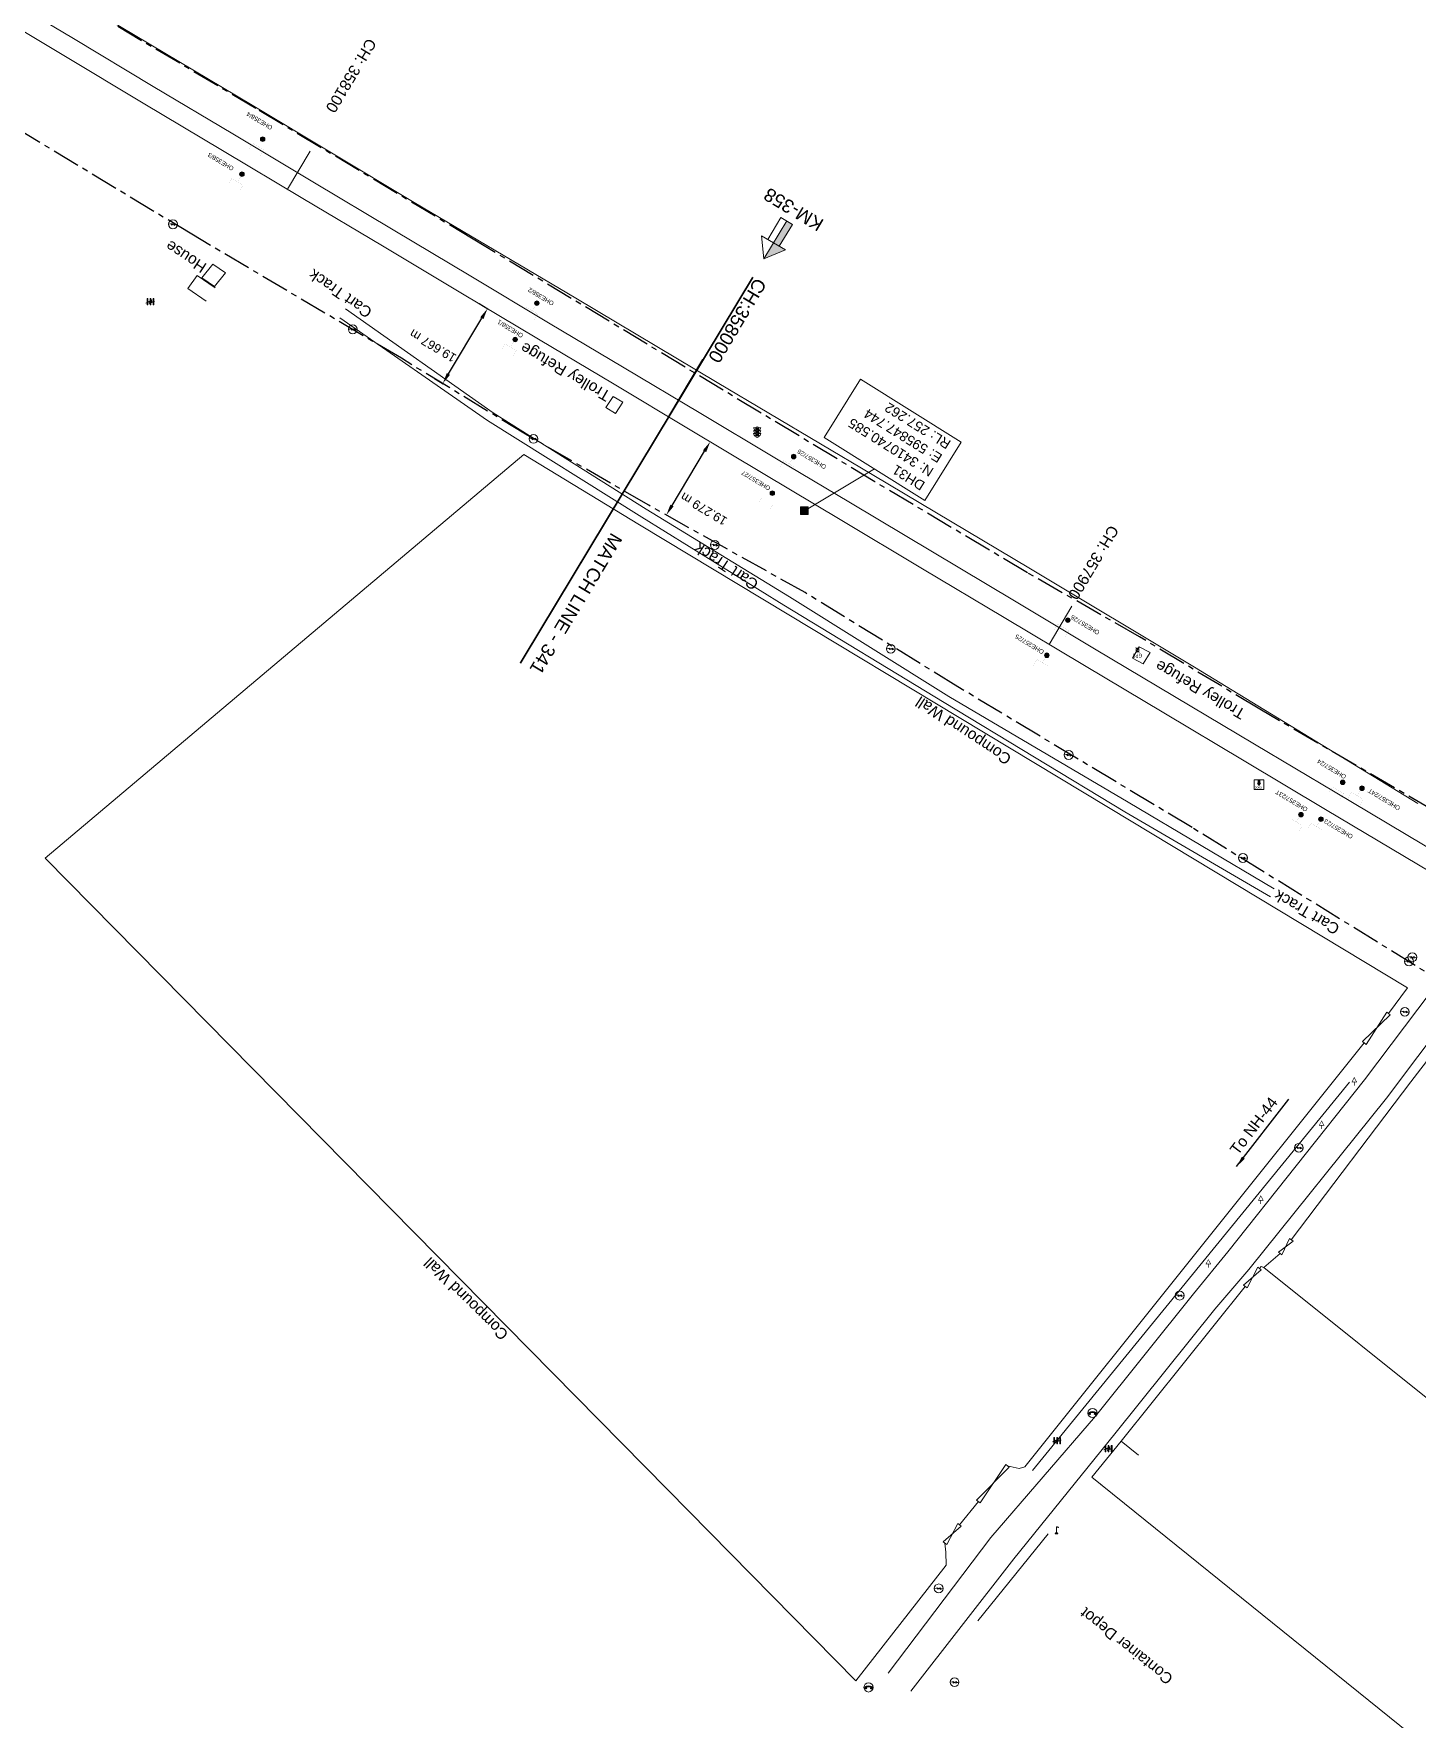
# Model space of a CAD drawing. Header units: metres. Extents: x 593168 to 611286, y 3401475 to 3412398.
# Drawn here: x 595674 to 595985.9, y 3410468.1 to 3410848.1 of the extents above; entities that cross this region are included whole.
import ezdxf
from ezdxf.enums import TextEntityAlignment as Align

# ---------------------------------------------------------------- set-up
doc = ezdxf.new("R2010")
doc.units = ezdxf.units.M
doc.header["$MEASUREMENT"] = 0
doc.linetypes.add('CENTER', pattern=[2, 1.25, -0.25, 0.25, -0.25])
doc.linetypes.add('PHANTOM2', pattern=[1.25, 0.625, -0.125, 0.125, -0.125, 0.125, -0.125])
doc.layers.get('Defpoints').update_dxf_attribs({"lineweight": 0})
for name, color, linetype, lineweight in [('Bench_Mark', 7, 'Continuous', 0), ('Cart Track', 34, 'Continuous', 0), ('Compound Wall', 251, 'Continuous', 0), ('DFCC BOUNDARY', 6, 'CENTER', 0), ('Electric Pole', 251, 'Continuous', 0), ('Existing IR Chainage', 7, 'Continuous', 0), ('Existing IR Track', 7, 'Continuous', 0), ('Fence', 251, 'F-LINE', 0), ('Gate', 251, 'Continuous', 0), ('GIDN', 251, 'Continuous', 0), ('GPS', 251, 'Continuous', 0), ('KM STONE', 7, 'Continuous', 0), ('Lamp_Post', 251, 'Continuous', 0), ('OHE MAST', 8, 'Continuous', 0), ('OHE MAST TEXT', 8, 'Continuous', 0), ('Residential Building Semipucca', 251, 'Continuous', 0), ('Sign Board', 251, 'Continuous', 0), ('Subroad Edge', 34, 'Continuous', 0), ('Telephone_Pole', 251, 'Continuous', 0), ('Text1', 251, 'Continuous', 0), ('TOPOSTYLEREMARK', 251, 'Continuous', 0), ('Transformer', 251, 'Continuous', 0), ('Trolley Stand', 251, 'Continuous', 0)]:
    doc.layers.add(name, color=color, linetype=linetype, lineweight=lineweight)
doc.layers.add('Existing Railway Boundary', color=7, linetype='CENTER')
doc.layers.add('MATCH LINE', color=7, linetype='Continuous')
doc.styles.add('CUT-FILL', font='cut-fill.shx', dxfattribs={"height": 2})
doc.styles.get("Standard").update_dxf_attribs({"font": 'arial.ttf'})
doc.styles.add('street name', font='tahoma.ttf', dxfattribs={"height": 2})
doc.styles.add('Style-Arial', font='arial.ttf')
doc.linetypes.add('F-LINE', pattern='A,0.6,["X",Standard,S=0.3,R=0,X=0,Y=-0.15],0.1', length=0.7)
doc.dimstyles.new('ISO-25', dxfattribs={"dimtxt": 2.5, "dimasz": 2.5, "dimexe": 1.25, "dimexo": 0.625, "dimtad": 1, "dimtxsty": 'Standard', "dimcen": 2.5, "dimadec": 0, "dimazin": 0, "dimtfac": 1, "dimtmove": 0, "dimatfit": 3, "dimfxl": 1, "dimarcsym": 0})
doc.dimstyles.get("Standard").update_dxf_attribs({"dimtxt": 2.5, "dimasz": 0.18, "dimexe": 0.18, "dimexo": 0.0625, "dimgap": 0.09, "dimtad": 0, "dimtih": 1, "dimtoh": 1, "dimdec": 3, "dimzin": 0, "dimdsep": 46, "dimtxsty": 'Standard', "dimcen": 0.09, "dimaunit": 1, "dimadec": 4, "dimazin": 0, "dimtfac": 1, "dimtdec": 3, "dimtofl": 0, "dimtmove": 0, "dimatfit": 3, "dimfxl": 1, "dimtolj": 1, "dimtzin": 0, "dimarcsym": 0})

# ---------------------------------------------------------------- blocks, each defined once
blk = doc.blocks.new('GT')
at = {"layer": 'Gate'}
for p, q in [((-0.5, -0.5), (-0.5, 0.5)), ((-0.5, 0.5), (0.5, -0.5)), ((0.5, 0.5), (0.5, -0.5))]:
    blk.add_line(p, q, dxfattribs=at)
blk.add_lwpolyline([(0.5, 0.5), (-0.5, -0.5)], dxfattribs=at)
blk = doc.blocks.new('EP')
blk.add_hatch(color=8).paths.add_polyline_path([(-0.21, -0.05), (-0.21, 0.16), (-0.93, -0.01), (-0.31, 0.07), (-0.31, -0.19), (0.31, 0), (0.31, -0.24), (0.94, -0.01), (0.41, -0.1), (0.43, 0.15)])
at = {"color": 8}
for p, q in [((-0.93, -0.01), (-0.21, 0.16)), ((-0.31, 0.07), (-0.93, -0.01)), ((-0.31, -0.19), (-0.31, 0.07)), ((0.31, 0), (-0.31, -0.19)), ((-0.21, 0.16), (-0.21, -0.05)), ((-0.21, -0.05), (0.43, 0.15)), ((0.31, -0.24), (0.31, 0)), ((0.43, 0.15), (0.41, -0.1)), ((0.94, -0.01), (0.31, -0.24)), ((0.41, -0.1), (0.94, -0.01))]:
    blk.add_line(p, q, dxfattribs=at)
blk.add_circle((0, 0), 1, dxfattribs=at)
blk = doc.blocks.new('LP')
for points in [[(0, 0), (0, 1.5)], [(0.25, 1.35), (0.44, 1.35)]]:
    blk.add_lwpolyline(points)
for centre, radius, start, end in [((0.07, 0.99), 0.519, 57.6425, 97.3165), ((0.34, 1.33), 0.094, 11.7012, 168.0476)]:
    blk.add_arc(centre, radius, start, end)
at = {"extrusion": (0, 0, -1)}
blk.add_ellipse((0, 0.01), major_axis=(0.308, 0), ratio=0.400495, dxfattribs=at)
blk.add_ellipse((0.35, 1.36), major_axis=(0.0017, 0.0438), ratio=0.461056, start_param=1.74022, end_param=4.575836)
blk = doc.blocks.new('SIG')
for color, points in [(1, [(-0.22, 0.42, 0.180295), (-0.01, 0.33, -0.00255), (0.01, 0.33, -0.00255), (0.02, 0.33, 0.180295), (0.23, 0.42, -0.002654), (0.25, 0.44, 0.184495), (0.33, 0.65, 1.000001), (-0.32, 0.65, 0.184495), (-0.24, 0.44, -0.002654)]), (2, [(0.23, -0.23, -0.002654), (0.25, -0.21, 0.184495), (0.33, 0.01, 1.000001), (-0.32, 0.01, 0.184495), (-0.24, -0.21, -0.002654), (-0.22, -0.23, 0.180295), (-0.01, -0.32, -0.00255), (0.01, -0.32, -0.00255), (0.02, -0.32, 0.180295)]), (3, [(0.23, -0.88, -0.002654), (0.25, -0.86, 0.184495), (0.33, -0.64, 1.000001), (-0.32, -0.64, 0.184495), (-0.24, -0.86, -0.002654), (-0.22, -0.88, 0.395599)])]:
    blk.add_hatch(color=color).paths.add_polyline_path(points)
for p, q in [((-0.31, 0.98), (-0.32, -0.9)), ((0.33, -0.9), (0.32, 0.98))]:
    blk.add_line(p, q)
for points in [[(-0.31, 0.98), (-0.81, 0.98, 0.198758), (-0.42, 0.41, 0.003814), (-0.31, 0.39, 0.003814)], [(-0.31, 0.33), (-0.81, 0.33, 0.198758), (-0.42, -0.23, 0.003727), (-0.32, -0.26, 0.003727)], [(0.32, 0.98), (0.82, 0.98, -0.198758), (0.44, 0.41, -0.003814), (0.32, 0.39, -0.003814)], [(0.32, 0.33), (0.82, 0.33, -0.198758), (0.44, -0.23, -0.003727), (0.33, -0.26, -0.003727)], [(-0.32, -0.32), (-0.81, -0.32, 0.198758), (-0.42, -0.88, 0.003639), (-0.32, -0.9)], [(0.33, -0.32), (0.82, -0.32, -0.198758), (0.44, -0.88, -0.003639), (0.33, -0.9)]]:
    blk.add_lwpolyline(points, format="xyb")
for centre, radius, start, end in [((0.01, 0.91), 0.324, 12.4049, 167.5951), ((0.01, 0.81), 0.357, 27.7578, 152.2422), ((0.01, -0.9), 0.324, 181.4572, 358.5428)]:
    blk.add_arc(centre, radius, start, end)
blk = doc.blocks.new('TP')
at = {"layer": 'Telephone_Pole'}
blk.add_hatch(color=8, dxfattribs=at).paths.add_polyline_path([(0.49, 0.08, -0.516403), (0.5, 0.04, 0.157799), (0.42, -0.19, 0.257253), (0.43, -0.21), (0.7, -0.4, 0.297943), (0.73, -0.4, 0.213635), (0.94, -0.09, 0.292624), (0.86, 0.1, 0.314672), (-0.86, 0.1, 0.297888), (-0.94, -0.1, 0.205841), (-0.73, -0.4, 0.297943), (-0.7, -0.4), (-0.43, -0.21, 0.257253), (-0.42, -0.19, 0.155164), (-0.5, 0.04, -0.510878), (-0.49, 0.08, -0.167449)])
at = {"layer": 'Telephone_Pole', "color": 8}
for p, q in [((-0.7, -0.4), (-0.43, -0.21)), ((-0.44, -0.22), (-0.44, -0.22)), ((0.7, -0.4), (0.43, -0.21)), ((0.44, -0.22), (0.44, -0.22))]:
    blk.add_line(p, q, dxfattribs=at)
blk.add_circle((0, 0), 1.03, dxfattribs=at)
for centre, radius, start, end in [((0.01, -1.13), 1.5, 55.3659, 125.2353), ((-0.48, 0.05), 0.0243, 109.2181, 217.464), ((-0.82, -0.21), 0.402, 2.1844, 37.464), ((0.01, -1.34), 1.5, 71.1943, 109.2181), ((0.82, -0.21), 0.402, 141.9464, 177.8156), ((0.48, 0.06), 0.0243, 321.9464, 71.1943), ((0.75, -0.06), 0.194, 350.1231, 55.3659), ((-0.44, -0.19), 0.0258, 304.4776, 2.1844), ((0.44, -0.19), 0.0258, 177.8156, 235.5224), ((0.72, -0.38), 0.0258, 235.5224, 301.8866), ((0.49, -0.01), 0.462, 301.8866, 350.1231)]:
    blk.add_arc(centre, radius, start, end, dxfattribs=at)
blk = doc.blocks.new('TRF')
blk.add_hatch(color=256).paths.add_polyline_path([(0.22, -0.04), (0.38, 0.42), (-0.98, -0.29), (0.02, 0.04), (-0.18, -0.39), (0.98, 0.09)])
for p, q in [((-0.69, 0.72), (-0.69, -0.72)), ((-0.52, 0.72), (-0.69, 0.72)), ((-0.52, -0.72), (-0.52, 0.72)), ((0, 0.72), (0, -0.72)), ((0.17, 0.72), (0, 0.72)), ((0.17, -0.72), (0.17, 0.72)), ((0.7, 0.72), (0.7, -0.72)), ((0.87, 0.72), (0.7, 0.72)), ((0.87, -0.72), (0.87, 0.72)), ((-0.69, -0.72), (-0.52, -0.72)), ((0, -0.72), (0.17, -0.72)), ((0.7, -0.72), (0.87, -0.72))]:
    blk.add_line(p, q)
blk.add_lwpolyline([(0.22, -0.04), (0.38, 0.42), (-0.98, -0.29), (0.02, 0.04), (-0.18, -0.39), (0.98, 0.09)], close=True)
blk = doc.blocks.new('TSB')
at = {"const_width": 0.132}
blk.add_lwpolyline([(-0.51, 0.84), (0.54, 0.84), (0, 1.85)], close=True, dxfattribs=at)
at = {"const_width": 0.142}
blk.add_lwpolyline([(0, 0.84), (0, 0)], dxfattribs=at)
blk = doc.blocks.new('GI2000D')
at = {"layer": 'GIDN'}
blk.add_hatch(color=256, dxfattribs=at).paths.add_polyline_path([(-0.17, 0.52), (-0.32, 0.52), (-0.01, 0), (0.29, 0.52), (0.14, 0.52), (0.14, 1.15), (-0.17, 1.15)])
for p, q in [((1.05, 1.27), (-1.08, 1.27)), ((-1.08, 1.27), (-1.08, -0.85)), ((1.05, -0.85), (1.05, 1.27)), ((-1.08, -0.85), (1.05, -0.85))]:
    blk.add_line(p, q, dxfattribs=at)
for points in [[(-0.32, 0.52), (-0.01, 0), (0.29, 0.52)], [(-0.32, 0.52), (-0.17, 0.52)], [(-0.17, 0.52), (-0.17, 1.15), (0.14, 1.15), (0.14, 0.52)], [(0.14, 0.52), (0.29, 0.52)]]:
    blk.add_lwpolyline(points, dxfattribs=at)
at = {"layer": 'GIDN', "style": 'CUT-FILL'}
blk.add_text('2000', height=0.5, dxfattribs=at).set_placement((-0.93, -0.69))
blk = doc.blocks.new('GPS')
at = {"const_width": 0.0279}
blk.add_lwpolyline([(0.56, -0.56), (-0.56, -0.56), (-0.56, 0.56), (0.56, 0.56)], close=True, dxfattribs=at)
blk.add_lwpolyline([(0.33, -0.33), (-0.33, -0.33), (-0.33, 0.33), (0.33, 0.33)], close=True)
at = {"style": 'street name'}
blk.add_text('GPS', height=0.868, rotation=180, dxfattribs=at).set_placement((1.07, -0.84, -111.29))
blk = doc.blocks.new('KM POST PLAN')
h = blk.add_hatch(color=256)
h.dxf.hatch_style = 1
h.paths.add_polyline_path([(0, -8.47), (-3, -8.47), (-3, -20), (0, -20)])
h.paths.add_polyline_path([(0, -8.47), (0, 0), (-6.25, -8.47)])
for points in [[(0, 0), (-6.25, -8.47), (6.25, -8.47)], [(0, 0), (0, -20)], [(0, 0), (6.25, -8.47)], [(3, -8.47), (3, -20), (-3, -20), (-3, -8.47)]]:
    blk.add_lwpolyline(points)
at = {"style": 'Style-Arial'}
blk.add_attdef('KM-POST', text='', height=6, dxfattribs=at).set_placement((0, -26, -263.95), align=Align.MIDDLE_CENTER)
blk = doc.blocks.new('OHE MAST')
h = blk.add_hatch(color=256)
h.dxf.hatch_style = 1
edge = h.paths.add_edge_path()
edge.add_arc((0, 0), 0.514, 0, 360)
at = {"const_width": 0.01}
for points in [[(1.5, 3.5), (1.5, 2), (-1.5, 2), (-1.5, 3.5)], [(0, 2), (0, 0)]]:
    blk.add_lwpolyline(points, dxfattribs=at)
blk.add_circle((0, 0), 0.514)
blk = doc.blocks.new('*D199')
at = {"layer": 'Defpoints', "color": 0, "linetype": 'ByBlock', "ltscale": 5, "transparency": 16777216}
for p in [(595826.52, 3410756.15), (595826.55, 3410756.14), (595816.64, 3410739.6)]:
    blk.add_point(p, dxfattribs=at)
at = {"layer": 'DFCC BOUNDARY', "color": 0, "linetype": 'ByBlock', "lineweight": -2, "ltscale": 5, "transparency": 16777216}
for p, q in [((595826.44, 3410756.2), (595826.41, 3410756.22)), ((595817.9, 3410741.76), (595825.23, 3410754.01)), ((595816.53, 3410739.66), (595816.5, 3410739.68))]:
    blk.add_line(p, q, dxfattribs=at)
at = {"layer": 'DFCC BOUNDARY', "color": 0, "linetype": 'ByBlock', "ltscale": 5, "transparency": 16777216}
for points in [[(595824.87, 3410754.22), (595825.59, 3410753.79), (595826.52, 3410756.15)], [(595817.54, 3410741.97), (595818.25, 3410741.54), (595816.61, 3410739.61)]]:
    blk.add_solid(points, dxfattribs=at)
at = {"layer": 'DFCC BOUNDARY', "color": 0, "linetype": 'ByBlock', "ltscale": 5, "transparency": 16777216, "insert": (595825.07, 3410740.99), "char_height": 2, "attachment_point": 5, "rotation": 149, "style": 'Style-Arial'}
blk.add_mtext('\\A1;19.279 m', dxfattribs=at)
blk = doc.blocks.new('TerminatorOpen_0.5')
at = {"color": 0, "linetype": 'ByBlock', "lineweight": -2}
for q in [(-1, 0.25), (-1, 0), (-1, -0.25)]:
    blk.add_line((0, 0), q, dxfattribs=at)
blk = doc.blocks.new('*D200')
at = {"layer": 'Defpoints', "color": 0, "linetype": 'ByBlock', "ltscale": 5, "transparency": 16777216}
for p in [(595774.32, 3410787.34), (595776.31, 3410786.15), (595764.23, 3410770.46)]:
    blk.add_point(p, dxfattribs=at)
at = {"layer": 'DFCC BOUNDARY', "color": 0, "linetype": 'ByBlock', "lineweight": -2, "ltscale": 5, "transparency": 16777216}
for p, q in [((595774.43, 3410787.28), (595776.41, 3410786.09)), ((595767.5, 3410771.42), (595775.02, 3410784.01)), ((595764.34, 3410770.4), (595766.32, 3410769.21))]:
    blk.add_line(p, q, dxfattribs=at)
at = {"layer": 'DFCC BOUNDARY', "color": 0, "linetype": 'ByBlock', "ltscale": 5, "transparency": 16777216}
for points in [[(595774.67, 3410784.22), (595775.38, 3410783.79), (595776.31, 3410786.15)], [(595767.14, 3410771.63), (595767.85, 3410771.21), (595766.21, 3410769.27)]]:
    blk.add_solid(points, dxfattribs=at)
at = {"layer": 'DFCC BOUNDARY', "color": 0, "linetype": 'ByBlock', "ltscale": 5, "transparency": 16777216, "insert": (595763.99, 3410777.78), "char_height": 2, "attachment_point": 5, "rotation": 149, "style": 'Style-Arial'}
blk.add_mtext('\\A1;19.667 m', dxfattribs=at)
blk = doc.blocks.new('BM')
blk.add_hatch(color=256).paths.add_polyline_path([(-0.88, 0.88), (-0.88, -0.88), (0.88, -0.88), (0.88, 0.88)])
for p, q in [((0.88, 0.88), (-0.88, 0.88)), ((-0.88, 0.88), (-0.88, -0.88)), ((0.88, -0.88), (0.88, 0.88)), ((-0.88, -0.88), (0.88, -0.88))]:
    blk.add_line(p, q)

msp = doc.modelspace()

# ---------------------------------------------------------------- linework, layer by layer
at = {"layer": 'Cart Track'}
for points in [[(595744.2568, 3410786.1147, 257.3137), (595777.5816, 3410762.6751, 257.0218), (595812.0842, 3410740.9706, 256.9958), (595844.3571, 3410721.1408, 256.9848), (595880.2911, 3410698.6864, 257.0678), (595920.7608, 3410674.8705, 257.0248)], [(595920.0066, 3410672.6977, 257.0638), (595879.2149, 3410697.3282, 257.1078), (595843.077, 3410719.3289, 257.0398), (595811.0981, 3410739.1223, 257.0758), (595776.3058, 3410760.9445, 257.0388), (595742.9814, 3410784.1014, 257.2547)], [(595920.7608, 3410674.8705, 257.0248), (595953.6174, 3410655.3309, 256.9668)], [(595952.8208, 3410653.5272, 257.0758), (595920.0066, 3410672.6977, 257.0638)]]:
    msp.add_polyline3d(points, dxfattribs=at)
at = {"layer": 'Compound Wall'}
for points in [[(595784.4951, 3410753.2804, 257.4297), (595676.5812, 3410662.2838, 257.4297), (595816.9588, 3410519.8337, 258.7195)], [(595810.5791, 3410737.4429, 257.4297), (595784.4951, 3410753.2804, 257.4297)], [(595810.5791, 3410737.4429, 257.4297), (595916.3232, 3410673.6844, 257.4523)], [(595916.3232, 3410673.6844, 257.4523), (595983.7157, 3410633.0349, 257.4667)], [(595983.7157, 3410633.0349, 257.4667), (595979.4003, 3410627.2588, 257.7204)], [(595998.0843, 3410629.459, 257.8625), (595984.4499, 3410611.86, 257.6086)], [(595893.488, 3410525.2712, 257.6566), (595896.171, 3410524.6635, 257.7736), (595897.4308, 3410525.056, 257.6126), (595973.9699, 3410620.5957, 257.7436)], [(595951.3153, 3410569.9544, 257.5656), (596124.7126, 3410431.0961, 256.5359), (596082.8022, 3410385.401, 259.812), (595912.5522, 3410522.6904, 257.8036)], [(595951.3153, 3410569.9544, 257.5656), (595950.7227, 3410570.2066, 257.6886), (595950.3713, 3410569.7578, 257.8755)], [(595947.1265, 3410565.7052, 257.7036), (595919.1561, 3410530.8437, 259.795)], [(595916.4359, 3410519.5436, 257.8036), (595912.5522, 3410522.6904, 257.8036), (595919.1611, 3410530.8471, 259.812), (595923.0448, 3410527.7003, 259.812)], [(595816.9588, 3410519.8337, 258.7195), (595859.3068, 3410476.8216, 259.1092)], [(595882.7089, 3410511.9495, 257.7106), (595886.9887, 3410517.2111, 257.6686)], [(595859.3068, 3410476.8216, 259.1092), (595879.6849, 3410502.8583, 257.8246), (595879.6196, 3410505.7675, 257.7666), (595879.4217, 3410507.8312, 257.7096)]]:
    msp.add_polyline3d(points, dxfattribs=at)
at = {"layer": 'Existing IR Chainage', "color": 7, "linetype": 'Continuous', "lineweight": 13, "flags": 128}
for points in [[(595736.362, 3410821.6712), (595731.2355, 3410813.0852)], [(595824.7714, 3410774.6747), (595817.081, 3410761.7962)], [(595908.0225, 3410719.0398), (595902.8949, 3410710.4545)]]:
    msp.add_lwpolyline(points, dxfattribs=at)
at = {"layer": 'Existing IR Track', "color": 0, "lineweight": 15, "flags": 128}
for points in [[(595991.2134, 3410662.9055), (595967.388, 3410677.1458), (595949.1957, 3410687.9879), (595931.2111, 3410698.7085), (595913.1621, 3410709.4849), (595895.1139, 3410720.2608), (595876.6183, 3410731.2984), (595858.1164, 3410742.3397), (595841.0905, 3410752.5194), (595824.0543, 3410762.7052), (595807.0875, 3410772.8237), (595790.0888, 3410782.9613), (595772.5425, 3410793.4543), (595755.0024, 3410803.9436), (595736.9425, 3410814.7418), (595718.9083, 3410825.5247), (595700.9463, 3410836.2612), (595682.9425, 3410847.0228), (595665.1983, 3410857.6389)], [(595988.9264, 3410659.0869), (595965.1935, 3410673.2469), (595946.9099, 3410684.1655), (595928.7818, 3410694.9935), (595910.8861, 3410705.6817), (595892.7455, 3410716.5163), (595874.3563, 3410727.5161), (595855.7843, 3410738.6252), (595838.8475, 3410748.7685), (595821.6419, 3410759.0726), (595804.8572, 3410769.0955), (595787.8319, 3410779.2621), (595770.317, 3410789.7352), (595752.601, 3410800.3285), (595734.7095, 3410811.011), (595716.5792, 3410821.836), (595698.7012, 3410832.5098), (595680.7593, 3410843.2218), (595662.9439, 3410853.8717)]]:
    msp.add_lwpolyline(points, dxfattribs=at)
at = {"layer": 'Existing Railway Boundary', "ltscale": 5}
for points in [[(596623.1238, 3410297.2414), (596565.7099, 3410328.7441), (596427.9027, 3410410.979), (596336.5641, 3410466.3901), (596294.1327, 3410491.9209), (596252.2462, 3410517.5825), (596122.0216, 3410594.9779), (596041.2343, 3410642.8592), (595950.3874, 3410695.8455), (595923.2487, 3410712.1863), (595898.0299, 3410726.5886), (595863.6515, 3410747.1001), (595773.0721, 3410801.8182), (595724.1058, 3410831.245), (595686.0849, 3410853.8196), (595607.5762, 3410900.8377), (595422.7043, 3411010.1706)], [(596667.2219, 3410230.3128), (596552.5715, 3410300.8278), (596353.2672, 3410418.7139), (596319.8018, 3410440.5095), (596278.5061, 3410466.0808), (596234.8081, 3410491.4151), (596197.8735, 3410510.0694), (596147.1649, 3410540.8969), (596061.8544, 3410591.7041), (596019.4509, 3410617.0475), (595935.1346, 3410669.1451), (595882.345, 3410700.8951), (595847.8965, 3410722.1304), (595812.6684, 3410741.815), (595784.8688, 3410757.8556), (595756.8821, 3410774.948), (595709.6343, 3410802.9031), (595669.8324, 3410826.98), (595399.9234, 3410989.4837)]]:
    msp.add_lwpolyline(points, dxfattribs=at)
at = {"layer": 'Fence'}
for p, q in [((595899.195, 3410524.1708), (595970.5961, 3410611.7387)), ((595984.4499, 3410611.86), (595957.5052, 3410576.2424)), ((595955.0078, 3410573.1389), (595951.3153, 3410569.9544)), ((595886.8297, 3410490.2904), (595902.7263, 3410509.9183))]:
    msp.add_line(p, q, dxfattribs=at)
msp.add_lwpolyline([(595986.0252, 3410674.6093), (595935.6624, 3410705.3408), (595898.6824, 3410727.4854), (595863.0026, 3410748.7516), (595828.111, 3410769.5342), (595796.2128, 3410788.4877), (595759.7379, 3410810.1088), (595723.2335, 3410832.0475), (595687.0309, 3410853.5815), (595649.8777, 3410875.916), (595611.2865, 3410898.9071), (595580.9885, 3410916.5931), (595512.5764, 3410957.996), (595476.5661, 3410979.361), (595402.8039, 3411023.3737), (595368.2592, 3411043.3332), (595301.4084, 3411083.0248), (595228.5864, 3411126.7737), (595192.3758, 3411148.8751), (595162.8088, 3411167.1177), (595123.0253, 3411190.129), (595110.9292, 3411198.7494)], dxfattribs=at)
at = {"layer": 'MATCH LINE', "linetype": 'PHANTOM2', "ltscale": 15, "const_width": 0.4}
msp.add_lwpolyline([(595836.1251, 3410793.2334), (595783.7034, 3410706.2105)], dxfattribs=at)
at = {"layer": 'Residential Building Semipucca'}
msp.add_polyline3d([(595711.907, 3410793.0683, 257.9805), (595714.3838, 3410796.1705, 257.9625), (595717.2347, 3410794.223, 258.0055), (595714.7579, 3410791.1207, 258.0055)], close=True, dxfattribs=at)
msp.add_polyline3d([(595712.8868, 3410787.8177, 257.9285), (595708.7712, 3410790.6544, 257.9285), (595710.8319, 3410793.6443, 257.9705), (595714.9476, 3410790.8077, 257.9705)], dxfattribs=at)
at = {"layer": 'Subroad Edge'}
for points in [[(595866.6595, 3410478.5352, 257.9705), (595889.7348, 3410509.1307, 257.8925), (595913.3311, 3410536.4434, 257.9925), (595935.4894, 3410564.0045, 257.7606), (595943.1616, 3410573.4713, 257.7716), (595974.0435, 3410612.3014, 257.5376), (595995.0118, 3410640.1646, 257.8515), (595999.8415, 3410646.8237, 257.9705), (596011.0578, 3410665.7509, 258.0155), (596019.6324, 3410679.9224, 257.7406), (596033.3246, 3410701.4832, 257.3527), (596047.1476, 3410723.4485, 257.2487), (596061.5784, 3410746.0468, 257.3047), (596089.333, 3410789.6005, 257.2947), (596107.2579, 3410819.7828, 257.2157), (596121.0388, 3410841.8587, 257.2757)], [(595871.7446, 3410474.467, 257.9075), (595894.9712, 3410504.31, 258.0035), (595917.7296, 3410532.473, 258.0345), (595940.2466, 3410560.57, 257.7066), (595947.9391, 3410569.4927, 257.7516), (595978.9722, 3410608.1832, 257.6436), (596000.3588, 3410636.6537, 257.9415), (596004.6547, 3410643.9993, 257.9305), (596016.1021, 3410662.575, 257.9695), (596024.9866, 3410677.1181, 257.6976), (596037.8623, 3410698.9227, 257.4517), (596051.0309, 3410720.9974, 257.3147), (596065.9082, 3410743.3642, 257.3987), (596093.5521, 3410787.3402, 257.2827), (596111.418, 3410816.297, 257.2347), (596127.0113, 3410841.2073, 257.3227)]]:
    msp.add_polyline3d(points, dxfattribs=at)
at = {"layer": 'TOPOSTYLEREMARK'}
msp.add_line((595847.744, 3410740.585), (595863.5303, 3410750.0227), dxfattribs=at)
at = {"layer": 'TOPOSTYLEREMARK', "linetype": 'Continuous'}
msp.add_lwpolyline([(595883.1064, 3410756.0777), (595874.888, 3410742.9255), (595852.1725, 3410757.1198), (595860.3909, 3410770.272)], close=True, dxfattribs=at)
at = {"layer": 'Trolley Stand'}
for points in [[(595803.0088, 3410763.8662, 257.7676), (595804.6506, 3410766.3771, 257.7966), (595806.806, 3410765.0537, 257.7816), (595805.1641, 3410762.5426, 257.7816)], [(595924.1473, 3410706.0925, 257.8545), (595921.6919, 3410707.3648, 257.8575), (595923.2131, 3410709.9226, 257.8625), (595925.6685, 3410708.6503, 257.8625)]]:
    msp.add_polyline3d(points, close=True, dxfattribs=at)

# ---------------------------------------------------------------- block references
at = {"layer": 'Bench_Mark'}
msp.add_blockref('BM', (595847.744, 3410740.585, 257.194), dxfattribs=at)
at = {"layer": 'Electric Pole'}
for p, xscale, yscale, zscale in [((595705.3918, 3410805.1698, 258.4874), 0.9997078269980546, 0.9997078269980546, 0.9997078269980546), ((595745.938, 3410781.4938, 258.4284), 0.9997078269980546, 0.9997078269980546, 0.9997078269980546), ((595786.6776, 3410756.7853, 257.4507), 0.9997078269980546, 0.9997078269980546, 0.9997078269980546), ((595827.5372, 3410732.8706, 257.0528), 0.9997078269980546, 0.9997078269980546, 0.9997078269980546), ((595867.2183, 3410709.4578, 256.144), 0.9997078269980546, 0.9997078269980546, 0.9997078269980546), ((595907.3099, 3410685.5307, 256.8868), 0.9997078269980546, 0.9997078269980546, 0.9997078269980546), ((595946.5986, 3410662.3104, 257.0338), 0.9997078270025586, 0.9997078270025586, 0.9997078270025586), ((595984.7899, 3410639.9205, 257.3217), 0.9997078270025586, 0.9997078270025586, 0.9997078270025586), ((595984.0405, 3410638.9804, 257.3427), 0.9997078270025586, 0.9997078270025586, 0.9997078270025586), ((595983.1051, 3410627.6171, 257.6656), 0.9997078270025586, 0.9997078270025586, 0.9997078270025586), ((595959.2111, 3410596.9596, 257.6236), 0.9997078270025586, 0.9997078270025586, 0.9997078270025586), ((595932.3424, 3410563.6449, 257.8106), 0.9997078270025586, 0.9997078270025586, 0.9997078270025586), ((595878.0246, 3410497.6222, 257.9615), 0.9997078270025586, 0.9997078270025586, 0.9997078270025586), ((595881.5907, 3410476.487, 257.6246), 0.9997078270025586, 0.9997078270025586, 0.9997078270025586)]:
    msp.add_blockref('EP', p, dxfattribs=dict(at, xscale=xscale, yscale=yscale, zscale=zscale))
at = {"layer": 'Gate'}
for p, xscale, yscale, zscale, rotation in [((595976.683, 3410623.9288, 156.3202), 8.595397262124735, 0.9997078268792716, 8.595397262124735, 50.70703083408642), ((595956.2565, 3410574.6906, 156.3202), 3.983514566974742, 0.9997078268792718, 3.983514566974742, 50.70703083360824), ((595948.7489, 3410567.7315, 156.3202), 5.191528562782526, 0.9997078268792716, 5.191528562782526, 51.707030832017), ((595890.2383, 3410521.2411, 156.3202), 10.35403072063963, 0.9997078268792718, 10.35403072063963, 50.70703083273595), ((595881.0653, 3410509.8903, 156.3202), 5.269333260531301, 0.9997078268792722, 5.269333260531301, 51.70703083439689)]:
    msp.add_blockref('GT', p, dxfattribs=dict(at, xscale=xscale, yscale=yscale, zscale=zscale, rotation=rotation))
at = {"layer": 'GIDN', "xscale": 0.9997078270025586, "yscale": 0.9997078270025586, "zscale": 0.9997078270025586}
msp.add_blockref('GI2000D', (595950.2368, 3410678.6124, 258.0375), dxfattribs=at)
at = {"layer": 'GPS'}
msp.add_blockref('GPS', (595922.831, 3410709.199, 257.873), dxfattribs=at)
at = {"layer": 'KM STONE', "xscale": 0.5, "yscale": 0.5, "zscale": 0.5, "rotation": 148.9903102435466}
msp.add_blockref('KM POST PLAN', (595838.6003, 3410797.3512), dxfattribs=at).add_auto_attribs({'KM-POST': 'KM-358'})
at = {"layer": 'Lamp_Post', "xscale": 0.9997078270025586, "yscale": 0.9997078270025586, "zscale": 0.9997078270025586}
msp.add_blockref('LP', (595904.5922, 3410510.0197, 258.0275), dxfattribs=at)
at = {"layer": 'OHE MAST', "rotation": 149.0208306544456}
for p in [(595725.6155, 3410824.3518), (595720.9388, 3410816.4579), (595720.944, 3410816.4515), (595787.4378, 3410787.3818), (595782.5291, 3410779.1885), (595845.3229, 3410752.7947), (595840.5035, 3410744.5556), (595907.1412, 3410715.9241), (595902.3973, 3410707.9993), (595969.1016, 3410679.3447), (595973.4379, 3410678.0209), (595959.6705, 3410672.0552), (595964.1851, 3410671.0566)]:
    msp.add_blockref('OHE MAST', p, dxfattribs=at)
at = {"layer": 'Sign Board'}
for name, p, xscale, yscale, zscale in [('SIG', (595837.0841, 3410758.29, 257.9155), 0.9997078269980546, 0.9997078269980546, 0.9997078269980546), ('TSB', (595971.6897, 3410610.962, 257.6276), 0.9997078270025586, 0.9997078270025586, 0.9997078270025586), ('TSB', (595964.3399, 3410601.1626, 257.6776), 0.9997078270025586, 0.9997078270025586, 0.9997078270025586), ('TSB', (595950.6288, 3410584.2855, 257.6636), 0.9997078270025586, 0.9997078270025586, 0.9997078270025586), ('TSB', (595938.7999, 3410569.9184, 257.8345), 0.9997078270025586, 0.9997078270025586, 0.9997078270025586)]:
    msp.add_blockref(name, p, dxfattribs=dict(at, xscale=xscale, yscale=yscale, zscale=zscale))
at = {"layer": 'Telephone_Pole', "xscale": 0.9997078270025586, "yscale": 0.9997078270025586, "zscale": 0.9997078270025586}
for p in [(595912.6827, 3410537.1519, 257.9535), (595862.2048, 3410475.2993, 257.5506)]:
    msp.add_blockref('TP', p, dxfattribs=at)
at = {"layer": 'Transformer'}
for p, xscale, yscale, zscale in [((595700.2424, 3410787.6962, 258.6103), 0.9997078269980546, 0.9997078269980546, 0.9997078269980546), ((595904.6431, 3410530.9494, 257.9025), 0.9997078270025586, 0.9997078270025586, 0.9997078270025586), ((595916.2315, 3410529.1206, 257.9715), 0.9997078270025586, 0.9997078270025586, 0.9997078270025586)]:
    msp.add_blockref('TRF', p, dxfattribs=dict(at, xscale=xscale, yscale=yscale, zscale=zscale))

# ---------------------------------------------------------------- texts
at = {"layer": 'Cart Track'}
for rotation, p in [(146.6099, (595837.6399, 3410724.5833, 156.3202)), (149.70904, (595968.651, 3410647.0172, 156.3202))]:
    msp.add_text('Cart Track', height=2.5, rotation=rotation, dxfattribs=at).set_placement(p)
at = {"layer": 'Existing IR Chainage', "color": 7, "lineweight": 0, "attachment_point": 6, "style": 'Style-Arial'}
for s, insert, char_height, rotation, line_spacing_factor in [('CH: 358100', (595740.773, 3410830.6844), 2.5, 239.159809, 0.60036), ('CH:358000', (595827.1817, 3410774.3555), 3, 239.156615, 0.6003), ('CH: 357900', (595908.1158, 3410720.9101), 2.5, 239.152212, 0.60036)]:
    msp.add_mtext(s, dxfattribs=dict(at, insert=insert, char_height=char_height, rotation=rotation, line_spacing_factor=line_spacing_factor))
at = {"layer": 'MATCH LINE', "style": 'Style-Arial'}
msp.add_text('MATCH LINE - 341', height=3, rotation=239, dxfattribs=at).set_placement((595804.2661, 3410735.8381, -262.5224))
at = {"layer": 'OHE MAST TEXT'}
for s, p in [('OHE358/4', (595727.9641, 3410827.2276, 258.364)), ('OHE358/3', (595719.2299, 3410818.0277, 258.519)), ('OHE358/2', (595791.4003, 3410787.5997, 257.928)), ('OHE358/1', (595784.4891, 3410780.3423, 256.645)), ('OHE357/28', (595852.7962, 3410750.7397, 256.503)), ('OHE357/27', (595840.201, 3410745.9233, 257.373)), ('OHE357/26', (595914.404, 3410713.3939, 257.783)), ('OHE357/25', (595901.8898, 3410709.0404, 257.741)), ('OHE357/24', (595969.9981, 3410680.9081, 257.5)), ('OHE357/23T', (595961.3207, 3410673.5186, 257.488)), ('OHE357/24T', (595982.1908, 3410673.8266, 257.351)), ('OHE357/23', (595971.5231, 3410667.3932, 257.797))]:
    msp.add_text(s, height=1, rotation=149, dxfattribs=at).set_placement(p)
at = {"layer": 'Subroad Edge'}
for s, rotation, p in [('Cart Track', 145.204853, (595750.5333, 3410785.9033)), ('To NH-44', 52.678633, (595945.4456, 3410595.1314))]:
    msp.add_text(s, height=2.5, rotation=rotation, dxfattribs=at).set_placement(p)
at = {"layer": 'Text1'}
for s, rotation, p in [('House', 146.6099, (595713.2111, 3410796.1227, 156.3202)), ('House', 146.6099, (595713.2111, 3410796.1227, 156.3202)), ('Trolley Refuge', 149.773376, (595804.2713, 3410767.2377, -258.3024)), ('Trolley Refuge', 149.773376, (595804.2713, 3410767.2377, -258.3024)), ('Trolley Refuge', 149.773376, (595947.4117, 3410695.5668, -0.5208)), ('Trolley Refuge', 149.773376, (595947.4117, 3410695.5668, -0.5208)), ('Compound Wall', 146.6099, (595894.6419, 3410685.2124, 156.3202)), ('Compound Wall', 146.6099, (595894.6419, 3410685.2124, 156.3202)), ('Compound Wall', 135.529677, (595781.1986, 3410555.1026, 156.3202)), ('Compound Wall', 135.529677, (595781.1986, 3410555.1026, 156.3202)), ('Container Depot', 141.488793, (595931.0766, 3410477.6774, 156.3202)), ('Container Depot', 141.488793, (595931.0766, 3410477.6774, 156.3202))]:
    msp.add_text(s, height=2.5, rotation=rotation, dxfattribs=at).set_placement(p)
at = {"layer": 'TOPOSTYLEREMARK', "insert": (595861.4423, 3410752.8556), "char_height": 2.2, "width": 29.546008, "attachment_point": 2, "rotation": 148}
msp.add_mtext('\\pxql;DH31\\PN: 3410740.585\\PE: 595847.744\\PRL: 257.262', dxfattribs=at)

# ---------------------------------------------------------------- dimensions: what is measured, and where the dimension line sits
at = {"layer": 'DFCC BOUNDARY', "color": 7, "linetype": 'ByBlock', "ltscale": 5}
for base, p1, p2, angle, picture, middle in [((595776.3059, 3410786.1541), (595764.2281, 3410770.4616), (595774.3211, 3410787.3409), 59.122618, '*D200', (595763.9914, 3410777.7821)), ((595826.5168, 3410756.1531), (595816.6394, 3410739.5961), (595826.545, 3410756.1362), 59.083249, '*D199', (595825.0688, 3410740.9864))]:
    dim = msp.add_linear_dim(base=base, p1=p1, p2=p2, angle=angle, dimstyle='Standard', override={"dimtxt": 2, "dimasz": 2.5, "dimexe": 0.125, "dimexo": 0.125, "dimgap": 0.125, "dimtad": 1, "dimtih": 0, "dimtoh": 0, "dimdec": 3, "dimzin": 11, "dimpost": ' m', "dimtxsty": 'Style-Arial', "dimsah": 1, "dimadec": 4, "dimazin": 3, "dimtmove": 2, "dimatfit": 1, "dimldrblk": 'TerminatorOpen_0.5', "dimfrac": 2, "dimtzin": 11}, dxfattribs=at)
    dim.commit()
    dim.dimension.update_dxf_attribs({"geometry": picture, "text_midpoint": middle, "dimtype": 129, "text_rotation": 149})

# ---------------------------------------------------------------- leaders
at = {"layer": 'Subroad Edge'}
msp.add_leader([(595945.1811, 3410592.7449), (595956.9369, 3410607.9596)], dimstyle='ISO-25', override={"dimtxt": 3, "dimasz": 2.5, "dimgap": 0.625, "dimtad": 0, "dimdec": 3, "dimzin": 2, "dimtdec": 3}, dxfattribs=at)

doc.saveas('drawing.dxf')
